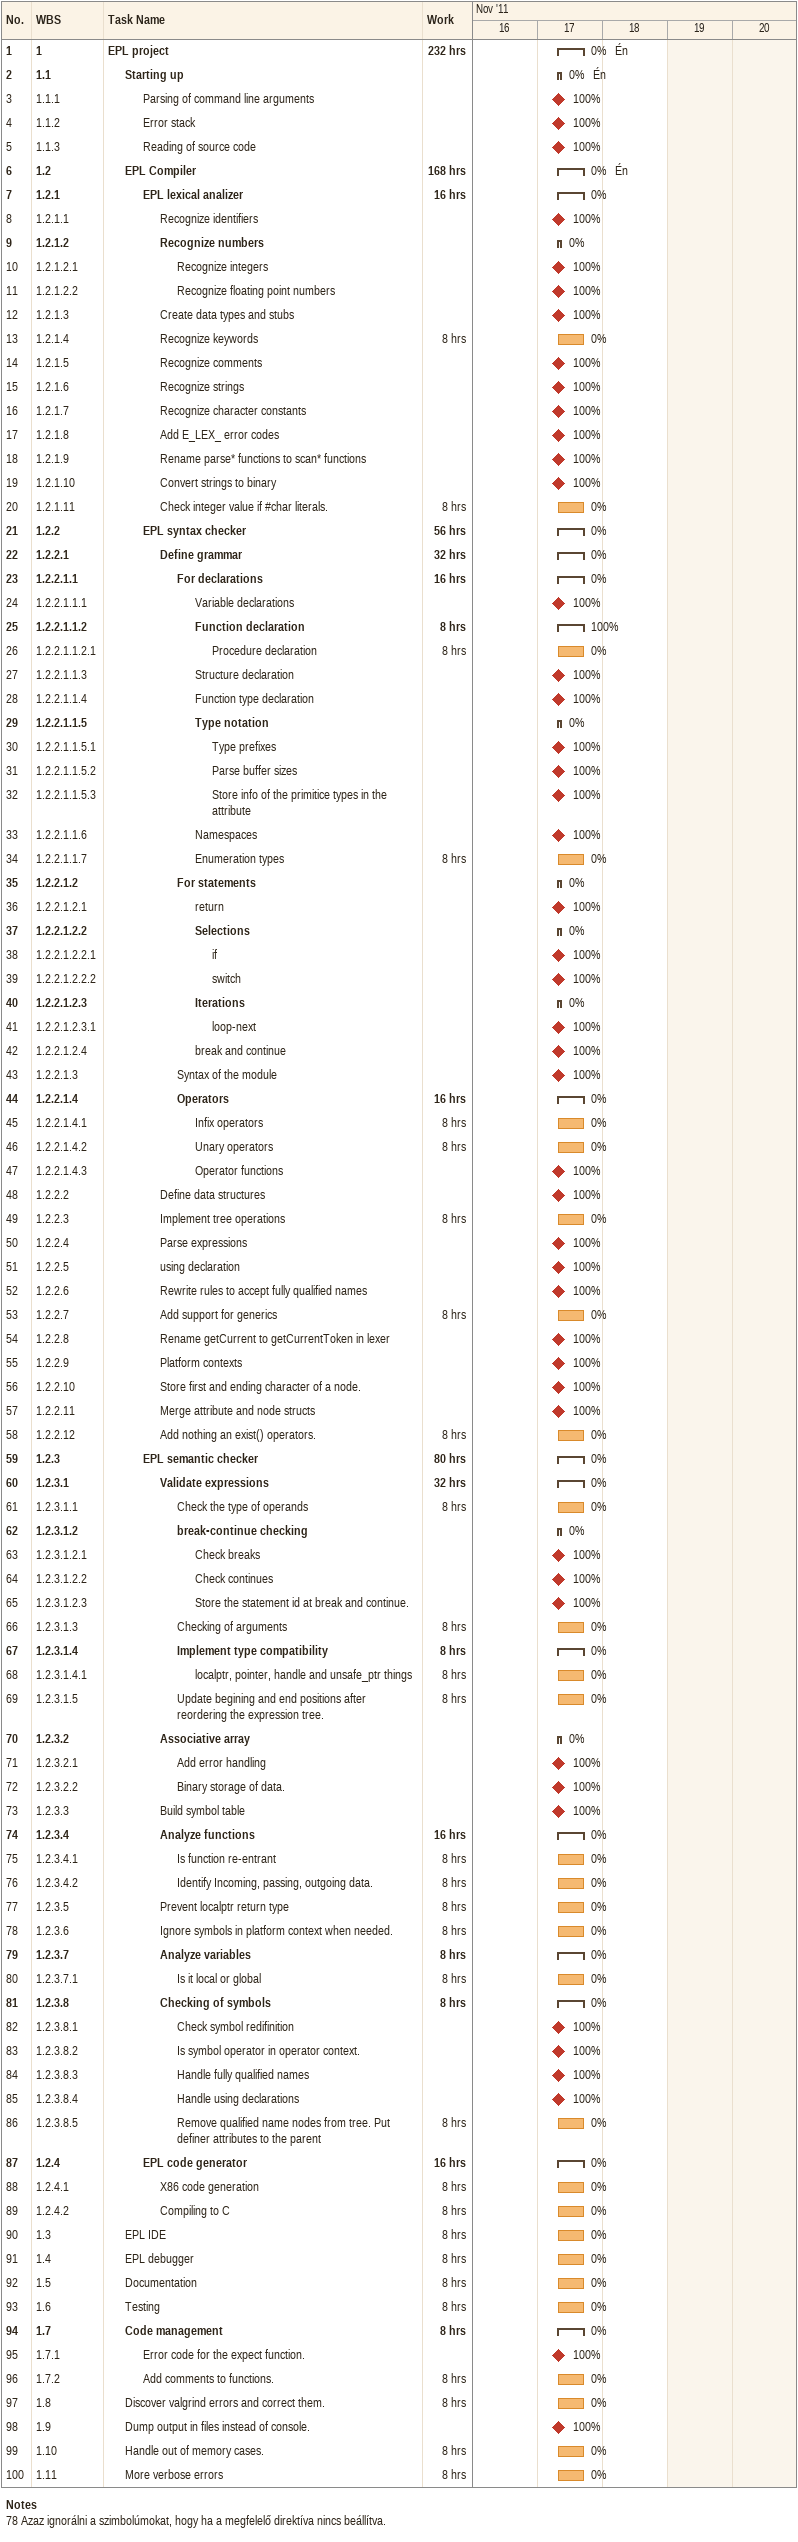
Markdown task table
| ID | WBS | Task | Start | Finish | Resources | % complete | Work (h) |
|---|---|---|---|---|---|---|---|
| 1 | 1 | **EPL project** | 2011-11-17 | 2011-11-17 | Én | 0 | 232 |
| 2 | 1.1 | **Starting up** | 2011-11-17 | 2011-11-17 | Én | 0 |  |
| 3 | 1.1.1 | Parsing of command line arguments (milestone) | 2011-11-17 | 2011-11-17 |  | 100 |  |
| 4 | 1.1.2 | Error stack (milestone) | 2011-11-17 | 2011-11-17 |  | 100 |  |
| 5 | 1.1.3 | Reading of source code (milestone) | 2011-11-17 | 2011-11-17 |  | 100 |  |
| 6 | 1.2 | **EPL Compiler** | 2011-11-17 | 2011-11-17 | Én | 0 | 168 |
| 7 | 1.2.1 | **EPL lexical analizer** | 2011-11-17 | 2011-11-17 |  | 0 | 16 |
| 8 | 1.2.1.1 | Recognize identifiers (milestone) | 2011-11-17 | 2011-11-17 |  | 100 |  |
| 9 | 1.2.1.2 | **Recognize numbers** | 2011-11-17 | 2011-11-17 |  | 0 |  |
| 10 | 1.2.1.2.1 | Recognize integers (milestone) | 2011-11-17 | 2011-11-17 |  | 100 |  |
| 11 | 1.2.1.2.2 | Recognize floating point numbers (milestone) | 2011-11-17 | 2011-11-17 |  | 100 |  |
| 12 | 1.2.1.3 | Create data types and stubs (milestone) | 2011-11-17 | 2011-11-17 |  | 100 |  |
| 13 | 1.2.1.4 | Recognize keywords | 2011-11-17 | 2011-11-17 |  | 0 | 8 |
| 14 | 1.2.1.5 | Recognize comments (milestone) | 2011-11-17 | 2011-11-17 |  | 100 |  |
| 15 | 1.2.1.6 | Recognize strings (milestone) | 2011-11-17 | 2011-11-17 |  | 100 |  |
| 16 | 1.2.1.7 | Recognize character constants (milestone) | 2011-11-17 | 2011-11-17 |  | 100 |  |
| 17 | 1.2.1.8 | Add E_LEX_ error codes (milestone) | 2011-11-17 | 2011-11-17 |  | 100 |  |
| 18 | 1.2.1.9 | Rename parse* functions to scan* functions (milestone) | 2011-11-17 | 2011-11-17 |  | 100 |  |
| 19 | 1.2.1.10 | Convert strings to binary (milestone) | 2011-11-17 | 2011-11-17 |  | 100 |  |
| 20 | 1.2.1.11 | Check integer value if #char literals. | 2011-11-17 | 2011-11-17 |  | 0 | 8 |
| 21 | 1.2.2 | **EPL syntax checker** | 2011-11-17 | 2011-11-17 |  | 0 | 56 |
| 22 | 1.2.2.1 | **Define grammar** | 2011-11-17 | 2011-11-17 |  | 0 | 32 |
| 23 | 1.2.2.1.1 | **For declarations** | 2011-11-17 | 2011-11-17 |  | 0 | 16 |
| 24 | 1.2.2.1.1.1 | Variable declarations (milestone) | 2011-11-17 | 2011-11-17 |  | 100 |  |
| 25 | 1.2.2.1.1.2 | **Function declaration** | 2011-11-17 | 2011-11-17 |  | 100 | 8 |
| 26 | 1.2.2.1.1.2.1 | Procedure declaration | 2011-11-17 | 2011-11-17 |  | 0 | 8 |
| 27 | 1.2.2.1.1.3 | Structure declaration (milestone) | 2011-11-17 | 2011-11-17 |  | 100 |  |
| 28 | 1.2.2.1.1.4 | Function type declaration (milestone) | 2011-11-17 | 2011-11-17 |  | 100 |  |
| 29 | 1.2.2.1.1.5 | **Type notation** | 2011-11-17 | 2011-11-17 |  | 0 |  |
| 30 | 1.2.2.1.1.5.1 | Type prefixes (milestone) | 2011-11-17 | 2011-11-17 |  | 100 |  |
| 31 | 1.2.2.1.1.5.2 | Parse buffer sizes (milestone) | 2011-11-17 | 2011-11-17 |  | 100 |  |
| 32 | 1.2.2.1.1.5.3 | Store info of the primitice types in the attribute (milestone) | 2011-11-17 | 2011-11-17 |  | 100 |  |
| 33 | 1.2.2.1.1.6 | Namespaces (milestone) | 2011-11-17 | 2011-11-17 |  | 100 |  |
| 34 | 1.2.2.1.1.7 | Enumeration types | 2011-11-17 | 2011-11-17 |  | 0 | 8 |
| 35 | 1.2.2.1.2 | **For statements** | 2011-11-17 | 2011-11-17 |  | 0 |  |
| 36 | 1.2.2.1.2.1 | return (milestone) | 2011-11-17 | 2011-11-17 |  | 100 |  |
| 37 | 1.2.2.1.2.2 | **Selections** | 2011-11-17 | 2011-11-17 |  | 0 |  |
| 38 | 1.2.2.1.2.2.1 | if (milestone) | 2011-11-17 | 2011-11-17 |  | 100 |  |
| 39 | 1.2.2.1.2.2.2 | switch (milestone) | 2011-11-17 | 2011-11-17 |  | 100 |  |
| 40 | 1.2.2.1.2.3 | **Iterations** | 2011-11-17 | 2011-11-17 |  | 0 |  |
| 41 | 1.2.2.1.2.3.1 | loop-next (milestone) | 2011-11-17 | 2011-11-17 |  | 100 |  |
| 42 | 1.2.2.1.2.4 | break and continue (milestone) | 2011-11-17 | 2011-11-17 |  | 100 |  |
| 43 | 1.2.2.1.3 | Syntax of the module (milestone) | 2011-11-17 | 2011-11-17 |  | 100 |  |
| 44 | 1.2.2.1.4 | **Operators** | 2011-11-17 | 2011-11-17 |  | 0 | 16 |
| 45 | 1.2.2.1.4.1 | Infix operators | 2011-11-17 | 2011-11-17 |  | 0 | 8 |
| 46 | 1.2.2.1.4.2 | Unary operators | 2011-11-17 | 2011-11-17 |  | 0 | 8 |
| 47 | 1.2.2.1.4.3 | Operator functions (milestone) | 2011-11-17 | 2011-11-17 |  | 100 |  |
| 48 | 1.2.2.2 | Define data structures (milestone) | 2011-11-17 | 2011-11-17 |  | 100 |  |
| 49 | 1.2.2.3 | Implement tree operations | 2011-11-17 | 2011-11-17 |  | 0 | 8 |
| 50 | 1.2.2.4 | Parse expressions (milestone) | 2011-11-17 | 2011-11-17 |  | 100 |  |
| 51 | 1.2.2.5 | using declaration (milestone) | 2011-11-17 | 2011-11-17 |  | 100 |  |
| 52 | 1.2.2.6 | Rewrite rules to accept fully qualified names (milestone) | 2011-11-17 | 2011-11-17 |  | 100 |  |
| 53 | 1.2.2.7 | Add support for generics | 2011-11-17 | 2011-11-17 |  | 0 | 8 |
| 54 | 1.2.2.8 | Rename getCurrent to getCurrentToken in lexer (milestone) | 2011-11-17 | 2011-11-17 |  | 100 |  |
| 55 | 1.2.2.9 | Platform contexts (milestone) | 2011-11-17 | 2011-11-17 |  | 100 |  |
| 56 | 1.2.2.10 | Store first and ending character of a node. (milestone) | 2011-11-17 | 2011-11-17 |  | 100 |  |
| 57 | 1.2.2.11 | Merge attribute and node structs (milestone) | 2011-11-17 | 2011-11-17 |  | 100 |  |
| 58 | 1.2.2.12 | Add nothing an exist() operators. | 2011-11-17 | 2011-11-17 |  | 0 | 8 |
| 59 | 1.2.3 | **EPL semantic checker** | 2011-11-17 | 2011-11-17 |  | 0 | 80 |
| 60 | 1.2.3.1 | **Validate expressions** | 2011-11-17 | 2011-11-17 |  | 0 | 32 |
| 61 | 1.2.3.1.1 | Check the type of operands | 2011-11-17 | 2011-11-17 |  | 0 | 8 |
| 62 | 1.2.3.1.2 | **break-continue checking** | 2011-11-17 | 2011-11-17 |  | 0 |  |
| 63 | 1.2.3.1.2.1 | Check breaks (milestone) | 2011-11-17 | 2011-11-17 |  | 100 |  |
| 64 | 1.2.3.1.2.2 | Check continues (milestone) | 2011-11-17 | 2011-11-17 |  | 100 |  |
| 65 | 1.2.3.1.2.3 | Store the statement id at break and continue. (milestone) | 2011-11-17 | 2011-11-17 |  | 100 |  |
| 66 | 1.2.3.1.3 | Checking of arguments | 2011-11-17 | 2011-11-17 |  | 0 | 8 |
| 67 | 1.2.3.1.4 | **Implement type compatibility** | 2011-11-17 | 2011-11-17 |  | 0 | 8 |
| 68 | 1.2.3.1.4.1 | localptr, pointer, handle and unsafe_ptr things | 2011-11-17 | 2011-11-17 |  | 0 | 8 |
| 69 | 1.2.3.1.5 | Update begining and end positions after reordering the expression tree. | 2011-11-17 | 2011-11-17 |  | 0 | 8 |
| 70 | 1.2.3.2 | **Associative array** | 2011-11-17 | 2011-11-17 |  | 0 |  |
| 71 | 1.2.3.2.1 | Add error handling (milestone) | 2011-11-17 | 2011-11-17 |  | 100 |  |
| 72 | 1.2.3.2.2 | Binary storage of data. (milestone) | 2011-11-17 | 2011-11-17 |  | 100 |  |
| 73 | 1.2.3.3 | Build symbol table (milestone) | 2011-11-17 | 2011-11-17 |  | 100 |  |
| 74 | 1.2.3.4 | **Analyze functions** | 2011-11-17 | 2011-11-17 |  | 0 | 16 |
| 75 | 1.2.3.4.1 | Is function re-entrant | 2011-11-17 | 2011-11-17 |  | 0 | 8 |
| 76 | 1.2.3.4.2 | Identify Incoming, passing, outgoing data. | 2011-11-17 | 2011-11-17 |  | 0 | 8 |
| 77 | 1.2.3.5 | Prevent localptr return type | 2011-11-17 | 2011-11-17 |  | 0 | 8 |
| 78 | 1.2.3.6 | Ignore symbols in platform context when needed. | 2011-11-17 | 2011-11-17 |  | 0 | 8 |
| 79 | 1.2.3.7 | **Analyze variables** | 2011-11-17 | 2011-11-17 |  | 0 | 8 |
| 80 | 1.2.3.7.1 | Is it local or global | 2011-11-17 | 2011-11-17 |  | 0 | 8 |
| 81 | 1.2.3.8 | **Checking of symbols** | 2011-11-17 | 2011-11-17 |  | 0 | 8 |
| 82 | 1.2.3.8.1 | Check symbol redifinition (milestone) | 2011-11-17 | 2011-11-17 |  | 100 |  |
| 83 | 1.2.3.8.2 | Is symbol operator in operator context. (milestone) | 2011-11-17 | 2011-11-17 |  | 100 |  |
| 84 | 1.2.3.8.3 | Handle fully qualified names (milestone) | 2011-11-17 | 2011-11-17 |  | 100 |  |
| 85 | 1.2.3.8.4 | Handle using declarations (milestone) | 2011-11-17 | 2011-11-17 |  | 100 |  |
| 86 | 1.2.3.8.5 | Remove qualified name nodes from tree. Put definer attributes to the parent | 2011-11-17 | 2011-11-17 |  | 0 | 8 |
| 87 | 1.2.4 | **EPL code generator** | 2011-11-17 | 2011-11-17 |  | 0 | 16 |
| 88 | 1.2.4.1 | X86 code generation | 2011-11-17 | 2011-11-17 |  | 0 | 8 |
| 89 | 1.2.4.2 | Compiling to C | 2011-11-17 | 2011-11-17 |  | 0 | 8 |
| 90 | 1.3 | EPL IDE | 2011-11-17 | 2011-11-17 |  | 0 | 8 |
| 91 | 1.4 | EPL debugger | 2011-11-17 | 2011-11-17 |  | 0 | 8 |
| 92 | 1.5 | Documentation | 2011-11-17 | 2011-11-17 |  | 0 | 8 |
| 93 | 1.6 | Testing | 2011-11-17 | 2011-11-17 |  | 0 | 8 |
| 94 | 1.7 | **Code management** | 2011-11-17 | 2011-11-17 |  | 0 | 8 |
| 95 | 1.7.1 | Error code for the expect function. (milestone) | 2011-11-17 | 2011-11-17 |  | 100 |  |
| 96 | 1.7.2 | Add comments to functions. | 2011-11-17 | 2011-11-17 |  | 0 | 8 |
| 97 | 1.8 | Discover valgrind errors and correct them. | 2011-11-17 | 2011-11-17 |  | 0 | 8 |
| 98 | 1.9 | Dump output in files instead of console. (milestone) | 2011-11-17 | 2011-11-17 |  | 100 |  |
| 99 | 1.10 | Handle out of memory cases. | 2011-11-17 | 2011-11-17 |  | 0 | 8 |
| 100 | 1.11 | More verbose errors | 2011-11-17 | 2011-11-17 |  | 0 | 8 |

Notes
- 78: Azaz ignorálni a szimbolúmokat, hogy ha a megfelelő direktíva nincs beállítva.
